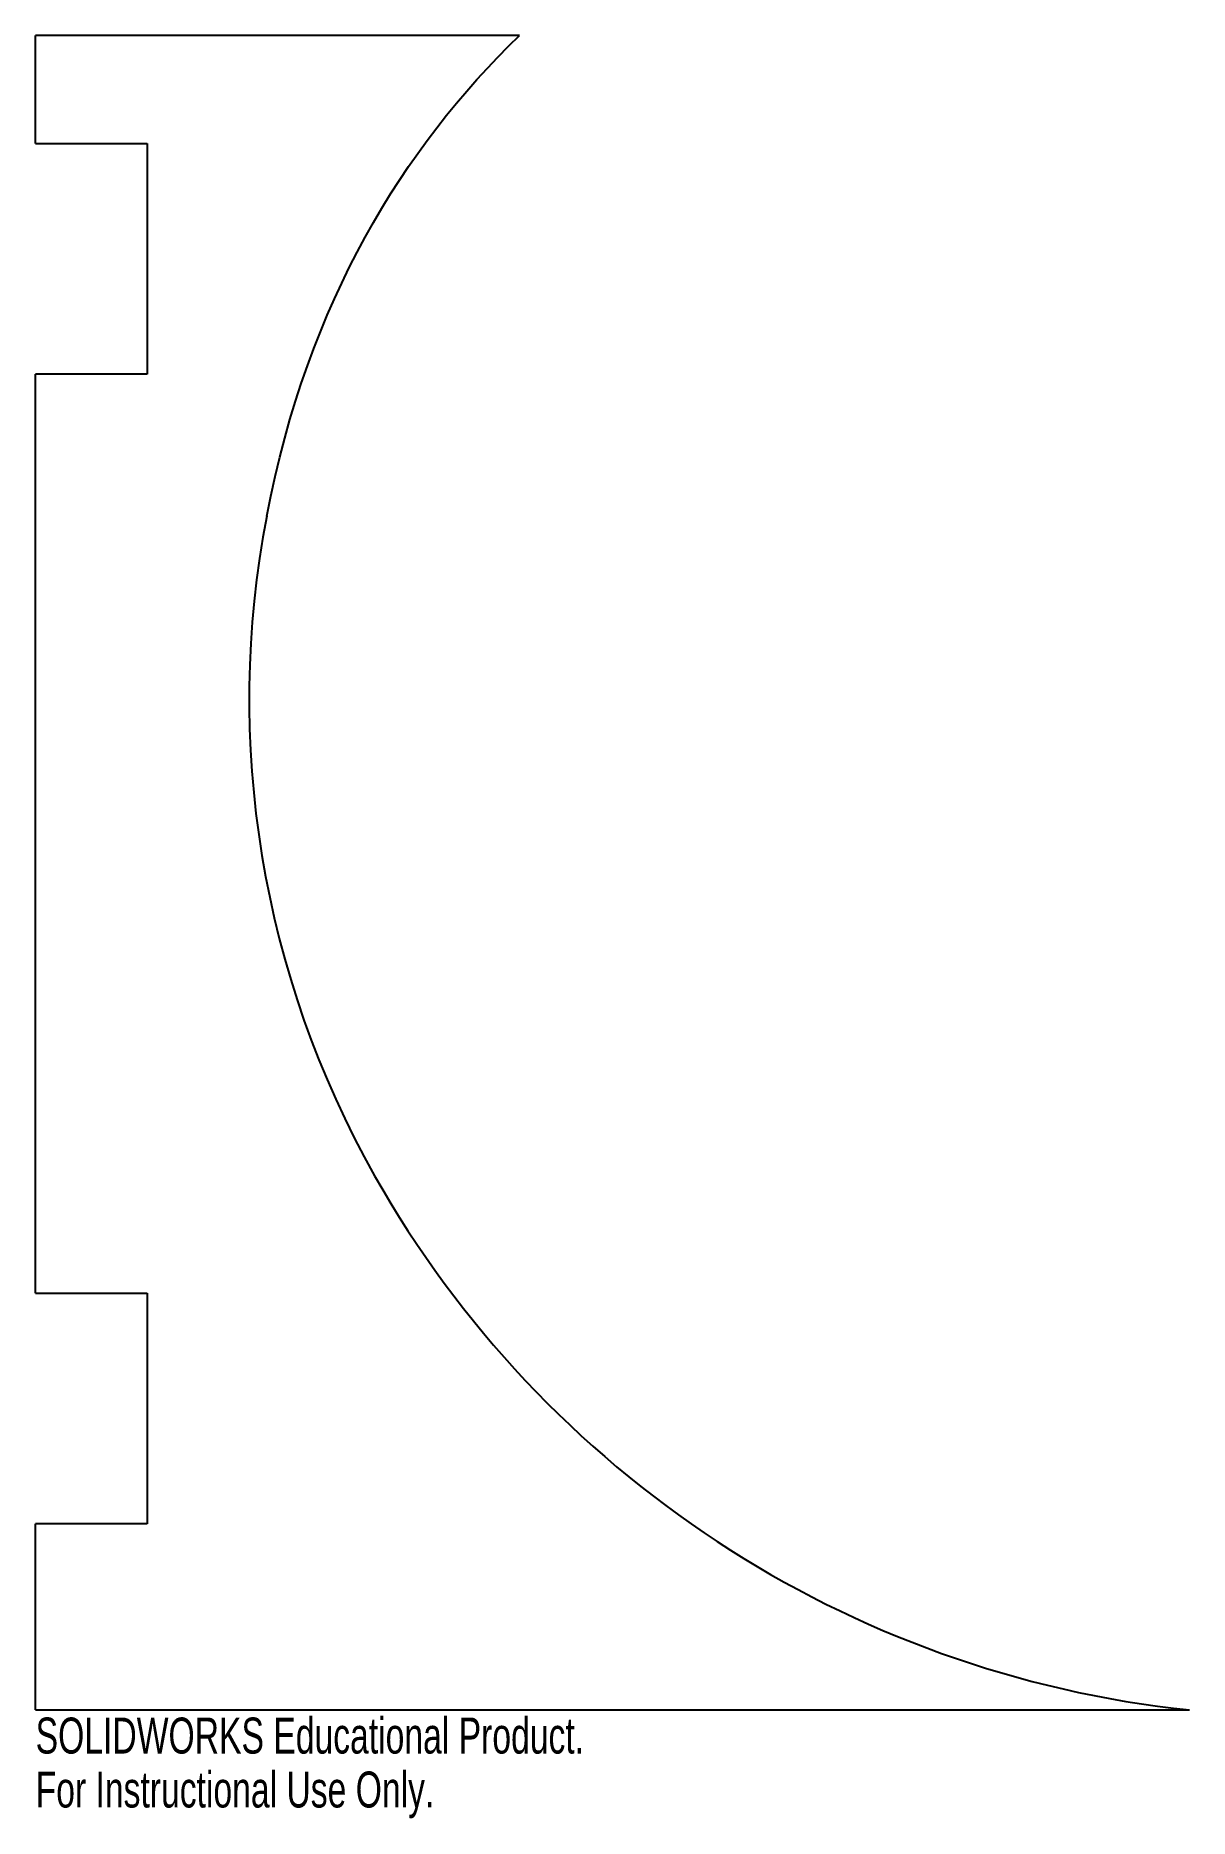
# Paper-space layout '_Front' of a CAD drawing. Header units: millimetres. Extents: x -85 to 70, y -127 to 113.
import ezdxf

# ---------------------------------------------------------------- set-up
doc = ezdxf.new("R2010")
doc.units = ezdxf.units.MM
doc.styles.add('SLDTEXTSTYLE0', font='TXT', dxfattribs={"width": 0.7})

psp = doc.layouts.new('_Front')

# ---------------------------------------------------------------- linework, layer by layer
at = {"color": 7, "linetype": 'Continuous', "lineweight": 25}
for p, q in [((-85, 98), (-85, 112.5)), ((-20, 112.5), (-85, 112.5)), ((-85, 98), (-70, 98)), ((-70, 98), (-70, 67)), ((-70, 67), (-85, 67)), ((-85, -56.5), (-85, 67)), ((-85, -56.5), (-70, -56.5)), ((-70, -56.5), (-70, -87.5)), ((-70, -87.5), (-85, -87.5)), ((-85, -112.5), (-85, -87.5)), ((-85, -112.5), (70, -112.5))]:
    psp.add_line(p, q, dxfattribs=at)
for centre, radius, start, end in [((73.69, 23.31), 130, 169.0791, 209.5023), ((85, 29.71), 143, 209.5023, 263.9789)]:
    psp.add_arc(centre, radius, start, end, dxfattribs=at)
psp.add_open_spline([(-53.96, 47.94), (-48.37, 76.9), (-35.6, 97.43), (-20, 112.5)], degree=3, dxfattribs=at)

# ---------------------------------------------------------------- texts
at = {"color": 7, "linetype": 'Continuous', "char_height": 4.8336, "attachment_point": 1, "style": 'SLDTEXTSTYLE0'}
for s, insert in [('SOLIDWORKS Educational Product.', (-85, -113.52)), ('For Instructional Use Only.', (-85, -120.77))]:
    psp.add_mtext(s, dxfattribs=dict(at, insert=insert))

doc.saveas('drawing.dxf')
